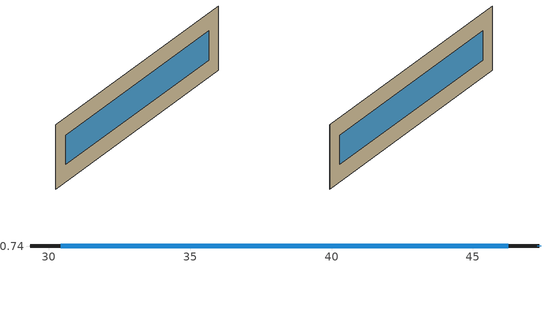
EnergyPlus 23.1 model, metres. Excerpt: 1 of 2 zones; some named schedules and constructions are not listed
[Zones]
Zone_1
 floor outside (90.1-2019 Nonresidential CZ 0 Exterior Floor (Mass)): 47.34,-60.75 29.34,-60.75 29.34,-60.72 47.34,-60.72 z13.4
 wall outside (90.1-2019 Nonresidential CZ 0 Exterior Wall (Mass)): 29.34,-60.75 47.34,-60.75 47.34,-60.72 29.34,-60.72 z13.4:17.4
 wall to Zone_0 (Interior Partition (Mass)_FLIPPED): 29.34,-60.72 29.34,-60.75 z13.4:17.4
 window (DoublePaneLoEe2): 47.34,-60.74 47.34,-60.73 z13.41:17.39; 30.43,-60.75 46.25,-60.75 / 46.25,-60.72 30.43,-60.72 z14.49:16.31
 roof outside (Interior Slab (Mass)): 29.34,-60.75 47.34,-60.75 47.34,-60.72 29.34,-60.72 z17.4
[Schedule:Day:Hourly]
fccea0fb-0cdf-4d19-8bc5-56d01fc2e149: Fraction, 1, 1, 1, 1, 1, 1, 1, 1, 0, 0, 0, 1, 1, 1, 1, 1, 1, 1, 0, 0, 0, 0, 0, 0
f54d58ab-4e30-4ac7-8182-78fa50c6e06c: Fraction, 0, 0, 0, 0, 0, 0, 0, 0, 1, 1, 1, 1, 1, 1, 1, 1, 1, 1, 1, 1, 1, 0, 0, 0
4115d5af-811b-490e-ab11-a642b367de22: Fraction, 0, 0, 0, 0, 0, 1, 1, 1, 0, 0, 0, 1, 1, 1, 1, 1, 0, 0, 0, 0, 0, 0, 0, 0
aac1a514-3891-4040-9776-4605f6334db4: Fraction, 1, 1, 1, 1, 1, 1, 1, 1, 1, 0, 0, 0, 0, 0, 0, 0, 0, 0, 1, 1, 1, 1, 1, 1
6c4bf219-39cc-48ed-9d2c-77fdfee0c247: Fraction, 1, 1, 1, 1, 1, 1, 1, 1, 0, 0, 0, 1, 1, 1, 1, 0, 0, 0, 1, 1, 1, 1, 1, 1
d4ac464f-8bd5-48cf-92ce-25951b4eb6a9: Fraction, 1, 1, 1, 1, 1, 1, 1, 1, 0, 0, 1, 1, 1, 1, 1, 1, 1, 0, 0, 0, 0, 0, 0, 1
a1d049cc-a375-4e2a-b4ab-c82f41891e40: Fraction, 1, 1, 1, 1, 1, 1, 1, 1, 1, 0, 0, 0, 0, 0, 0, 0, 0, 0, 0, 1, 1, 1, 1, 1
1e43f0d1-3f40-4a16-be2c-7e56ca2809f5: Fraction, 1, 1, 1, 1, 1, 1, 1, 0, 0, 0, 1, 1, 1, 1, 1, 1, 1, 0, 0, 0, 0, 0, 0, 0
6e8de97a-c706-45c4-a93b-d9b40678169a: Fraction, 0, 1, 1, 1, 1, 1, 1, 1, 0, 0, 1, 0, 1, 1, 1, 0, 0, 0, 0, 0, 0, 0, 0, 1
1f8f4faa-8c8f-4995-b7ad-8e2305d4fda6: Fraction, 1, 1, 1, 1, 1, 1, 1, 1, 0, 0, 0, 1, 1, 1, 0, 0, 0, 1, 1, 1, 1, 1, 1, 1
f12ad151-8f29-4e03-b288-98ca1ba32e5f: Fraction, 1, 1, 1, 1, 1, 1, 1, 1, 1, 0, 0, 0, 0, 0, 0, 0, 0, 0, 0, 0, 0, 1, 1, 1
e62ec4af-6da1-4f1c-88c5-c756283f1ede: Fraction, 1, 1, 1, 1, 1, 1, 1, 1, 0, 0, 1, 1, 1, 1, 1, 1, 1, 1, 0, 0, 0, 0, 1, 1
47f2542b-18a4-43c0-beca-d882dde539d3: Fraction, 1, 1, 1, 1, 1, 1, 1, 1, 0, 0, 1, 0, 0, 0, 1, 1, 1, 1, 1, 1, 1, 1, 1, 1
068030b4-19a7-46bf-9d04-9e39950b3d7c: Fraction, 1, 1, 1, 1, 1, 1, 1, 1, 0, 0, 0, 0, 0, 0, 0, 0, 0, 1, 1, 1, 1, 1, 1, 1
956826d4-297f-4dac-a7d9-8f200c277c64: Fraction, 1, 1, 1, 1, 1, 1, 1, 1, 0, 0, 0, 1, 1, 0, 0, 0, 0, 0, 0, 0, 1, 1, 1, 1
3cd0bd42-a84c-4b51-8e31-f8f1c27cb56d: Fraction, 1, 1, 1, 1, 1, 1, 1, 1, 0, 0, 1, 1, 1, 1, 0, 0, 1, 0, 0, 0, 0, 1, 1, 1
1a4a3fcb-93ba-4c88-b0ae-03b1e4d2d419: Fraction, 1, 1, 1, 1, 1, 1, 1, 1, 1, 0, 1, 1, 1, 1, 1, 1, 1, 0, 0, 0, 0, 0, 1, 1
fa33fc15-bc03-464d-a496-39d4084a01be: Fraction, 1, 1, 1, 1, 1, 1, 1, 1, 0, 0, 1, 1, 1, 0, 1, 1, 0, 0, 1, 1, 1, 1, 1, 1
fc691a4b-1f78-4c98-82cb-7b3c12038d8b: Fraction, 1, 1, 1, 1, 1, 1, 1, 1, 1, 0, 0, 0, 0, 1, 0, 0, 0, 0, 0, 0, 0, 1, 1, 1
2d10f443-2dca-4e37-92d7-dde9b450d3cf: Fraction, 1, 1, 1, 1, 1, 1, 1, 1, 0, 0, 0, 1, 1, 1, 1, 0, 0, 0, 0, 0, 0, 0, 0, 0
1f49bda1-1d57-474d-8095-c2dbda604d69: Fraction, 0, 1, 1, 1, 1, 1, 1, 0, 0, 0, 1, 1, 1, 1, 0, 0, 0, 0, 0, 0, 1, 1, 1, 0
ee9f8555-07b4-4027-b3df-579fd0f5d5a9: Fraction, 0, 0, 0, 0, 0, 0, 0, 0, 0, 0, 0, 1, 1, 0, 0, 1, 0, 0, 0, 0, 0, 0, 0, 0
221c319e-c28f-4234-9d20-eeb6a7924d35: Fraction, 0, 0, 0, 0, 0, 0, 0, 0, 0, 0, 0, 1, 1, 1, 1, 0, 0, 0, 0, 0, 0, 0, 0, 0
b7ba68a4-3828-4189-9d8e-18e0ff296256: Fraction, 0, 0, 0, 0, 0, 0, 0, 0, 0, 0, 0, 1, 0, 0, 0, 0, 0, 0, 0, 0, 0, 0, 0, 0
19da157c-dcfe-4d8a-9bbf-4d7e4e4482e6: Fraction, 0, 0, 0, 0, 1, 0, 0, 0, 0, 0, 0, 1, 1, 1, 0, 0, 0, 0, 0, 0, 0, 0, 0, 0
9b8b63af-a78c-4cd5-a887-f3802ab23194: Fraction, 0, 0, 0, 0, 1, 0, 0, 0, 0, 0, 0, 1, 1, 1, 0, 1, 1, 1, 0, 0, 1, 1, 1, 1
751ffb5f-1ddd-40d5-a1ee-cfc957143f5b: Fraction, 1, 1, 1, 1, 1, 1, 1, 1, 1, 1, 1, 1, 1, 1, 1, 1, 1, 1, 1, 1, 1, 1, 1, 1
458779e3-45cd-42c8-9738-151bccc2780e: Fraction, 1, 1, 1, 0, 1, 1, 1, 1, 0, 1, 1, 1, 1, 1, 1, 1, 1, 1, 1, 1, 1, 1, 1, 1
4bf33809-4124-439f-8f3b-6d9728fbae8c: Fraction, 1, 1, 1, 1, 1, 1, 1, 1, 1, 0, 0, 0, 1, 1, 0, 0, 1, 1, 1, 1, 1, 1, 1, 1
335da9a0-f4b6-493e-b2ca-6dbd255495b5: Fraction, 1, 1, 1, 1, 1, 1, 1, 1, 1, 0, 0, 1, 1, 0, 1, 0, 1, 1, 0, 1, 0, 0, 1, 0
b9cbe61b-bdd2-4665-846f-df7fb1ac31b3: Fraction, 0, 1, 1, 1, 1, 1, 1, 1, 1, 1, 1, 1, 1, 0, 0, 0, 0, 0, 0, 0, 1, 1, 1, 1
849af4c5-704b-4e48-8f54-aaec78652d0b: Fraction, 1, 1, 1, 1, 1, 1, 1, 1, 1, 1, 1, 1, 0, 0, 0, 0, 0, 0, 0, 1, 1, 1, 1, 1
63d03254-ef3d-4ca0-a706-e54a9b2833c7: Fraction, 1, 1, 1, 1, 1, 1, 1, 1, 1, 1, 1, 1, 1, 1, 0, 1, 1, 1, 0, 1, 1, 1, 1, 1
b4a4ef6c-87a2-40b1-a83e-2e28c26d557f: Fraction, 1, 1, 1, 1, 1, 1, 1, 1, 1, 0, 0, 0, 0, 0, 0, 0, 0, 0, 0, 0, 1, 1, 1, 1
dd0fd766-98cc-43c0-8470-9a02fca2dc68: Fraction, 1, 1, 1, 1, 1, 1, 1, 1, 0, 0, 0, 0, 1, 1, 1, 1, 0, 0, 0, 0, 0, 0, 1, 0
6b7d90b3-c5aa-4529-9ff6-d056d9ecd0c5: Fraction, 1, 1, 1, 1, 1, 1, 1, 1, 1, 1, 0, 1, 1, 1, 1, 0, 0, 0, 0, 0, 1, 1, 1, 0
9ceea091-2dd8-44b6-bb1c-ce48cc0faf2c: Fraction, 1, 1, 1, 1, 1, 1, 1, 1, 1, 0, 0, 0, 0, 1, 1, 1, 1, 1, 1, 1, 1, 1, 1, 1
13bf11c7-9b33-4d53-94d6-672c4f1bfad7: Fraction, 1, 1, 1, 1, 1, 1, 1, 1, 1, 1, 0, 0, 0, 0, 0, 0, 0, 1, 0, 1, 1, 1, 1, 1
b899fb9e-5081-44b6-bcc6-f15ebfda9332: Fraction, 1, 1, 1, 1, 1, 1, 1, 1, 0, 0, 0, 0, 0, 0, 0, 0, 0, 0, 0, 1, 1, 1, 1, 1
61131594-71f9-4f15-bd9c-75dcab6bcd8d: Fraction, 1, 1, 1, 1, 1, 1, 1, 1, 0, 0, 0, 0, 1, 0, 1, 0, 1, 1, 1, 1, 0, 1, 1, 1
46190423-9dd7-4f79-b809-01486a4b5936: Fraction, 1, 1, 1, 1, 1, 1, 1, 1, 0, 0, 0, 0, 1, 0, 0, 0, 0, 0, 0, 0, 0, 1, 1, 1
90824643-0930-4c8f-940b-386894a353e6: Fraction, 1, 1, 1, 1, 1, 1, 1, 1, 0, 0, 0, 1, 0, 1, 1, 0, 0, 0, 0, 0, 0, 0, 0, 1
2e6cd306-1db2-42cb-a49b-b16c6fb602fd: Fraction, 1, 1, 0, 0, 1, 1, 0, 1, 0, 0, 0, 0, 1, 0, 0, 0, 0, 0, 0, 0, 0, 0, 0, 0
1812a95e-8918-41d4-99c4-535089a82970: Fraction, 0, 0, 1, 0, 0, 0, 1, 0, 0, 0, 0, 0, 0, 1, 1, 0, 0, 0, 0, 0, 0, 0, 0, 0
e5763e9c-8b65-45f9-9867-66921dce783e: Fraction, 0, 0, 0, 0, 0, 0, 0, 0, 0, 0, 0, 1, 1, 1, 1, 1, 0, 0, 0, 0, 0, 0, 1, 0
7708a22e-cdf4-40a2-a6e1-885530785f8c: Fraction, 1, 1, 0, 0, 1, 0, 0, 1, 0, 0, 0, 1, 1, 1, 1, 0, 0, 0, 0, 0, 0, 0, 0, 0
853c2ca0-88af-43ca-8192-c9b927f8ae3d: Fraction, 0, 1, 0, 1, 1, 1, 1, 1, 0, 0, 0, 1, 1, 1, 1, 1, 0, 0, 0, 0, 0, 0, 0, 0
1a820396-77e8-4f03-88c5-cc0db902baee: Fraction, 0, 1, 1, 1, 1, 1, 1, 1, 0, 0, 0, 0, 1, 1, 1, 1, 0, 0, 0, 0, 0, 0, 0, 0
53a5c5e4-0f76-490f-9c69-45b3d4e3c861: Fraction, 0, 0, 0, 1, 1, 0, 0, 1, 0, 0, 0, 1, 1, 1, 1, 1, 0, 0, 0, 0, 0, 0, 0, 0
381eea8a-2202-4d75-be7e-9e566d760904: Fraction, 0, 1, 1, 1, 1, 0, 0, 1, 0, 0, 0, 0, 0, 0, 0, 0, 0, 0, 0, 0, 0, 0, 1, 1
294d90d0-c823-4e4e-a10a-a5ae4bb46b02: Fraction, 0, 0, 0, 0, 0, 0, 0, 0, 1, 1, 1, 1, 1, 1, 1, 1, 1, 1, 1, 1, 1, 1, 1, 1
bb0d4a52-a758-4c57-9290-7be34e72e6b4: Fraction, 0, 0, 0, 0, 0, 0, 0, 0, 1, 1, 1, 1, 0, 0, 0, 0, 0, 1, 1, 1, 1, 1, 1, 1
677e0321-6cdc-4971-9265-8b48ea7fc41f: Fraction, 0, 0, 0, 0, 0, 0, 0, 0, 1, 1, 1, 1, 0, 0, 0, 0, 0, 1, 1, 1, 1, 1, 1, 0
685ff7ee-14a9-45d8-b1a6-5d9a42dafdc6: Fraction, 0, 0, 0, 0, 0, 1, 1, 1, 1, 1, 0, 0, 0, 0, 1, 1, 1, 1, 1, 1, 1, 1, 0, 0
7769b3ff-ac9b-4ded-820f-ef6dd7edd509: Fraction, 0, 0, 0, 0, 0, 1, 1, 1, 1, 1, 1, 1, 1, 1, 1, 0, 0, 0, 0, 0, 0, 0, 0, 0
25e7f2b2-783b-451d-a4dd-7d7a73b6b0db: Fraction, 0, 0, 0, 0, 0, 0, 0, 1, 1, 1, 1, 1, 1, 1, 1, 1, 1, 1, 1, 1, 1, 1, 0, 0
f1313dc3-91a7-4357-931e-c39bc9c12114: Fraction, 0, 0, 0, 0, 0, 0, 0, 1, 1, 1, 1, 1, 1, 1, 1, 1, 1, 1, 1, 1, 1, 1, 1, 0
fee606b5-2494-46d8-849e-d4542f7963f5: Fraction, 0, 0, 0, 0, 0, 0, 0, 0, 0, 0, 0, 1, 1, 1, 1, 1, 1, 1, 1, 1, 0, 0, 0, 0
928fb122-17fa-4128-842c-5369962cc1a4: Fraction, 0, 0, 0, 0, 0, 0, 1, 1, 1, 1, 1, 1, 1, 1, 1, 1, 1, 1, 1, 1, 1, 0, 0, 0
53a0f701-45bc-49ab-9c4c-7f178321eff1: Fraction, 0, 0, 0, 0, 1, 1, 1, 1, 1, 1, 1, 1, 1, 1, 1, 1, 1, 1, 1, 1, 1, 0, 0, 0
fb2a95ab-12c9-4852-b719-c3d49895c2da: Fraction, 0, 0, 0, 0, 0, 0, 0, 0, 0, 0, 0, 0, 0, 0, 1, 1, 1, 1, 1, 1, 0, 0, 0, 0
68ec2bc0-0ec6-4c90-8ddb-a5f0f61b4e9b: Fraction, 0, 0, 0, 0, 0, 0, 1, 1, 1, 1, 1, 1, 1, 1, 1, 1, 1, 1, 1, 1, 1, 1, 0, 0
4f539fb1-266e-4c77-8c2e-616cfbfbee3f: Fraction, 1, 0, 0, 0, 0, 0, 0, 0, 1, 1, 1, 1, 1, 0, 1, 1, 1, 1, 0, 0, 0, 0, 0, 0
34ad795b-3e89-46b8-977f-c89ba34132f6: Fraction, 0, 0, 0, 0, 0, 0, 1, 1, 1, 1, 1, 1, 0, 0, 1, 1, 0, 0, 0, 0, 0, 0, 0, 0
f042845d-7f24-48f6-a05a-47ad91c6284d: Fraction, 0, 0, 0, 1, 1, 1, 1, 1, 1, 1, 1, 1, 1, 1, 1, 1, 1, 1, 1, 1, 1, 1, 1, 1
d40eb477-011d-4ed7-9ab2-78121c507ea2: Fraction, 0, 0, 0, 0, 0, 0, 0, 0, 1, 1, 1, 1, 0, 0, 0, 0, 1, 1, 1, 1, 1, 1, 1, 1
[Schedule:Week:Daily]
CoolAvail_Zone_0_45: a1d049cc-a375-4e2a-b4ab-c82f41891e40, fccea0fb-0cdf-4d19-8bc5-56d01fc2e149, 1e43f0d1-3f40-4a16-be2c-7e56ca2809f5, 6e8de97a-c706-45c4-a93b-d9b40678169a, aac1a514-3891-4040-9776-4605f6334db4, 1f8f4faa-8c8f-4995-b7ad-8e2305d4fda6, a1d049cc-a375-4e2a-b4ab-c82f41891e40, a1d049cc-a375-4e2a-b4ab-c82f41891e40, a1d049cc-a375-4e2a-b4ab-c82f41891e40, a1d049cc-a375-4e2a-b4ab-c82f41891e40, a1d049cc-a375-4e2a-b4ab-c82f41891e40, a1d049cc-a375-4e2a-b4ab-c82f41891e40
CoolAvail_Zone_0_46: f12ad151-8f29-4e03-b288-98ca1ba32e5f, d4ac464f-8bd5-48cf-92ce-25951b4eb6a9, e62ec4af-6da1-4f1c-88c5-c756283f1ede, 47f2542b-18a4-43c0-beca-d882dde539d3, 068030b4-19a7-46bf-9d04-9e39950b3d7c, 956826d4-297f-4dac-a7d9-8f200c277c64, 3cd0bd42-a84c-4b51-8e31-f8f1c27cb56d, f12ad151-8f29-4e03-b288-98ca1ba32e5f, f12ad151-8f29-4e03-b288-98ca1ba32e5f, f12ad151-8f29-4e03-b288-98ca1ba32e5f, f12ad151-8f29-4e03-b288-98ca1ba32e5f, f12ad151-8f29-4e03-b288-98ca1ba32e5f
CoolAvail_Zone_0_47: 1a4a3fcb-93ba-4c88-b0ae-03b1e4d2d419, fa33fc15-bc03-464d-a496-39d4084a01be, fc691a4b-1f78-4c98-82cb-7b3c12038d8b, 2d10f443-2dca-4e37-92d7-dde9b450d3cf, 1f49bda1-1d57-474d-8095-c2dbda604d69, ee9f8555-07b4-4027-b3df-579fd0f5d5a9, 221c319e-c28f-4234-9d20-eeb6a7924d35, 1a4a3fcb-93ba-4c88-b0ae-03b1e4d2d419, 1a4a3fcb-93ba-4c88-b0ae-03b1e4d2d419, 1a4a3fcb-93ba-4c88-b0ae-03b1e4d2d419, 1a4a3fcb-93ba-4c88-b0ae-03b1e4d2d419, 1a4a3fcb-93ba-4c88-b0ae-03b1e4d2d419
CoolAvail_Zone_0_48: b7ba68a4-3828-4189-9d8e-18e0ff296256, 19da157c-dcfe-4d8a-9bbf-4d7e4e4482e6, 9b8b63af-a78c-4cd5-a887-f3802ab23194, 751ffb5f-1ddd-40d5-a1ee-cfc957143f5b, 458779e3-45cd-42c8-9738-151bccc2780e, 4bf33809-4124-439f-8f3b-6d9728fbae8c, 335da9a0-f4b6-493e-b2ca-6dbd255495b5, b7ba68a4-3828-4189-9d8e-18e0ff296256, b7ba68a4-3828-4189-9d8e-18e0ff296256, b7ba68a4-3828-4189-9d8e-18e0ff296256, b7ba68a4-3828-4189-9d8e-18e0ff296256, b7ba68a4-3828-4189-9d8e-18e0ff296256
CoolAvail_Zone_0_49: b9cbe61b-bdd2-4665-846f-df7fb1ac31b3, 849af4c5-704b-4e48-8f54-aaec78652d0b, 63d03254-ef3d-4ca0-a706-e54a9b2833c7, b4a4ef6c-87a2-40b1-a83e-2e28c26d557f, dd0fd766-98cc-43c0-8470-9a02fca2dc68, 6b7d90b3-c5aa-4529-9ff6-d056d9ecd0c5, 9ceea091-2dd8-44b6-bb1c-ce48cc0faf2c, b9cbe61b-bdd2-4665-846f-df7fb1ac31b3, b9cbe61b-bdd2-4665-846f-df7fb1ac31b3, b9cbe61b-bdd2-4665-846f-df7fb1ac31b3, b9cbe61b-bdd2-4665-846f-df7fb1ac31b3, b9cbe61b-bdd2-4665-846f-df7fb1ac31b3
CoolAvail_Zone_0_50: 13bf11c7-9b33-4d53-94d6-672c4f1bfad7, 6c4bf219-39cc-48ed-9d2c-77fdfee0c247, b899fb9e-5081-44b6-bcc6-f15ebfda9332, 61131594-71f9-4f15-bd9c-75dcab6bcd8d, 46190423-9dd7-4f79-b809-01486a4b5936, 90824643-0930-4c8f-940b-386894a353e6, 2e6cd306-1db2-42cb-a49b-b16c6fb602fd, 13bf11c7-9b33-4d53-94d6-672c4f1bfad7, 13bf11c7-9b33-4d53-94d6-672c4f1bfad7, 13bf11c7-9b33-4d53-94d6-672c4f1bfad7, 13bf11c7-9b33-4d53-94d6-672c4f1bfad7, 13bf11c7-9b33-4d53-94d6-672c4f1bfad7
CoolAvail_Zone_0_51: 1812a95e-8918-41d4-99c4-535089a82970, e5763e9c-8b65-45f9-9867-66921dce783e, 7708a22e-cdf4-40a2-a6e1-885530785f8c, 853c2ca0-88af-43ca-8192-c9b927f8ae3d, 1a820396-77e8-4f03-88c5-cc0db902baee, 53a5c5e4-0f76-490f-9c69-45b3d4e3c861, 4115d5af-811b-490e-ab11-a642b367de22, 1812a95e-8918-41d4-99c4-535089a82970, 1812a95e-8918-41d4-99c4-535089a82970, 1812a95e-8918-41d4-99c4-535089a82970, 1812a95e-8918-41d4-99c4-535089a82970, 1812a95e-8918-41d4-99c4-535089a82970
CoolAvail_Zone_0_52: 381eea8a-2202-4d75-be7e-9e566d760904, 381eea8a-2202-4d75-be7e-9e566d760904, 381eea8a-2202-4d75-be7e-9e566d760904, 381eea8a-2202-4d75-be7e-9e566d760904, 381eea8a-2202-4d75-be7e-9e566d760904, 381eea8a-2202-4d75-be7e-9e566d760904, 381eea8a-2202-4d75-be7e-9e566d760904, 381eea8a-2202-4d75-be7e-9e566d760904, 381eea8a-2202-4d75-be7e-9e566d760904, 381eea8a-2202-4d75-be7e-9e566d760904, 381eea8a-2202-4d75-be7e-9e566d760904, 381eea8a-2202-4d75-be7e-9e566d760904
NatVentAvail_Zone_0_1: bb0d4a52-a758-4c57-9290-7be34e72e6b4, 677e0321-6cdc-4971-9265-8b48ea7fc41f, 685ff7ee-14a9-45d8-b1a6-5d9a42dafdc6, 7769b3ff-ac9b-4ded-820f-ef6dd7edd509, 25e7f2b2-783b-451d-a4dd-7d7a73b6b0db, f1313dc3-91a7-4357-931e-c39bc9c12114, fee606b5-2494-46d8-849e-d4542f7963f5, bb0d4a52-a758-4c57-9290-7be34e72e6b4, bb0d4a52-a758-4c57-9290-7be34e72e6b4, bb0d4a52-a758-4c57-9290-7be34e72e6b4, bb0d4a52-a758-4c57-9290-7be34e72e6b4, bb0d4a52-a758-4c57-9290-7be34e72e6b4
NatVentAvail_Zone_0_2: 928fb122-17fa-4128-842c-5369962cc1a4, 53a0f701-45bc-49ab-9c4c-7f178321eff1, 25e7f2b2-783b-451d-a4dd-7d7a73b6b0db, fb2a95ab-12c9-4852-b719-c3d49895c2da, 294d90d0-c823-4e4e-a10a-a5ae4bb46b02, 68ec2bc0-0ec6-4c90-8ddb-a5f0f61b4e9b, 4f539fb1-266e-4c77-8c2e-616cfbfbee3f, 928fb122-17fa-4128-842c-5369962cc1a4, 928fb122-17fa-4128-842c-5369962cc1a4, 928fb122-17fa-4128-842c-5369962cc1a4, 928fb122-17fa-4128-842c-5369962cc1a4, 928fb122-17fa-4128-842c-5369962cc1a4
NatVentAvail_Zone_0_3: 34ad795b-3e89-46b8-977f-c89ba34132f6, f54d58ab-4e30-4ac7-8182-78fa50c6e06c, f042845d-7f24-48f6-a05a-47ad91c6284d, d40eb477-011d-4ed7-9ab2-78121c507ea2, 4e341fc7-52d4-4e3a-9c7a-b71470a4baae, 1aca9bff-ab99-4137-9543-c290505c3bd3, d304cbcc-9c79-4cd9-93b3-1252d6ae12ec, 34ad795b-3e89-46b8-977f-c89ba34132f6, 34ad795b-3e89-46b8-977f-c89ba34132f6, 34ad795b-3e89-46b8-977f-c89ba34132f6, 34ad795b-3e89-46b8-977f-c89ba34132f6, 34ad795b-3e89-46b8-977f-c89ba34132f6
NatVentAvail_Zone_0_4: 85ebdda5-ba83-4d18-9641-f0f9249c5ab2, 5d311bb5-bdee-4a08-b4c8-b87877328f65, b39fed5b-4963-44ae-8d56-1f84b0b233bd, 328ae23e-5cd8-4ad6-9381-83d7a6157ab2, 3759c4cc-b943-4086-b3a4-7047046d8c68, 6d01078f-c5d0-46be-b874-735933ee7a20, 5d311bb5-bdee-4a08-b4c8-b87877328f65, 85ebdda5-ba83-4d18-9641-f0f9249c5ab2, 85ebdda5-ba83-4d18-9641-f0f9249c5ab2, 85ebdda5-ba83-4d18-9641-f0f9249c5ab2, 85ebdda5-ba83-4d18-9641-f0f9249c5ab2, 85ebdda5-ba83-4d18-9641-f0f9249c5ab2
NatVentAvail_Zone_0_5: 0e81977f-4815-4fb5-9cfe-cd9ba8ffeddc, 985ac773-2817-4ad4-8bd4-6ef09c72cd27, 11879634-dba6-4a9c-b88e-d2255f3a027f, 5ce3cef7-6947-47d4-96fa-b28bc025058d, f8c50e8f-eef8-47a6-8100-f6e3aaaf45e9, 4081de06-3052-415c-9a22-f9b18afee38b, 5732aabe-2bfd-4634-bd83-6069ce43ef24, 0e81977f-4815-4fb5-9cfe-cd9ba8ffeddc, 0e81977f-4815-4fb5-9cfe-cd9ba8ffeddc, 0e81977f-4815-4fb5-9cfe-cd9ba8ffeddc, 0e81977f-4815-4fb5-9cfe-cd9ba8ffeddc, 0e81977f-4815-4fb5-9cfe-cd9ba8ffeddc
NatVentAvail_Zone_0_6: b3666538-cd19-4fc0-87f8-e9c7c2853ccb, 68c929d9-517f-4841-a812-2cea84338011, cf91804e-5917-47ba-b3de-8862eb8bc1f9, 5f9cc51b-9b16-4ac8-bd53-c4a208cdad3a, ed0d81a1-784d-4cf4-885a-828c274c757c, a51ebbcd-b1c3-4b4b-95d2-fbdfbeb8dd83, 95d259ea-bf2e-40b0-98e1-99d430754ed0, b3666538-cd19-4fc0-87f8-e9c7c2853ccb, b3666538-cd19-4fc0-87f8-e9c7c2853ccb, b3666538-cd19-4fc0-87f8-e9c7c2853ccb, b3666538-cd19-4fc0-87f8-e9c7c2853ccb, b3666538-cd19-4fc0-87f8-e9c7c2853ccb
NatVentAvail_Zone_0_7: 20ce4ee2-06c7-49f2-9ee6-f8e57cc4b99b, afd62ba4-7652-4e9c-bb46-63b4c37ac15b, 54e69d05-7811-41ef-bb68-011ef05efe9e, 2447f08e-1e66-467b-93d0-7233c1276f77, f67acc30-1b49-46ad-9332-9d83422f11d3, e1ed8fef-5d96-4f6d-9a62-2006a66b2607, a2af6fd0-6c68-4a38-8032-e2de7cb53789, 20ce4ee2-06c7-49f2-9ee6-f8e57cc4b99b, 20ce4ee2-06c7-49f2-9ee6-f8e57cc4b99b, 20ce4ee2-06c7-49f2-9ee6-f8e57cc4b99b, 20ce4ee2-06c7-49f2-9ee6-f8e57cc4b99b, 20ce4ee2-06c7-49f2-9ee6-f8e57cc4b99b
NatVentAvail_Zone_0_8: cae4ea8f-0c5c-454f-b39e-f82075482799, 92b6e114-4bc1-48a7-a007-416c7b32fc07, b9c15cce-4fea-4583-b5c7-081e33cdc2f3, 4ed25dba-eac2-48e2-8254-94ea935ed95e, b7c3b1d5-d6aa-4be1-8a87-a504d69b2c2e, 00347247-ed78-4b34-b90a-64e6bbf42e2b, f2dd27c9-43f0-4ed0-858d-c765acd81026, cae4ea8f-0c5c-454f-b39e-f82075482799, cae4ea8f-0c5c-454f-b39e-f82075482799, cae4ea8f-0c5c-454f-b39e-f82075482799, cae4ea8f-0c5c-454f-b39e-f82075482799, cae4ea8f-0c5c-454f-b39e-f82075482799
NatVentAvail_Zone_0_9: 4346d2b6-7b57-423f-b091-232688e2add9, 97c581b8-29bc-47d6-b051-ae6314c30bc0, f2dd27c9-43f0-4ed0-858d-c765acd81026, 1a73be0e-800e-441d-b7f8-6bede1196c09, 26123af0-19c7-4ba9-aef5-b44d713ae59b, 376e88e6-263e-45be-bc29-64764656d32f, cd8f63f9-81b4-4785-913b-d893546b2fe5, 4346d2b6-7b57-423f-b091-232688e2add9, 4346d2b6-7b57-423f-b091-232688e2add9, 4346d2b6-7b57-423f-b091-232688e2add9, 4346d2b6-7b57-423f-b091-232688e2add9, 4346d2b6-7b57-423f-b091-232688e2add9
NatVentAvail_Zone_0_10: c4a1904b-0f3f-4a00-bc50-eae1f720b233, f2dd27c9-43f0-4ed0-858d-c765acd81026, 3692a802-ec99-4f0f-a5a4-e8e9efb348c1, d142805e-1c2d-4524-a931-c8d08ca7f3f6, 4a4ba348-7d77-40cd-b1b7-4f31cca4bcbf, 29956099-0c09-4d2d-a8eb-3a4dd3cb33ef, 4af678e8-3821-48b6-8e6a-21e2eba741ca, c4a1904b-0f3f-4a00-bc50-eae1f720b233, c4a1904b-0f3f-4a00-bc50-eae1f720b233, c4a1904b-0f3f-4a00-bc50-eae1f720b233, c4a1904b-0f3f-4a00-bc50-eae1f720b233, c4a1904b-0f3f-4a00-bc50-eae1f720b233
NatVentAvail_Zone_0_11: f2dd27c9-43f0-4ed0-858d-c765acd81026, 10dc1dcf-bc72-4a1c-b3e2-703b40d30a14, 2107af9c-1589-435e-b45a-ce34655fc2fc, b978181e-b757-495a-9bc8-0ca12508d9f3, 592838cf-7651-4843-af40-b972986cc62b, 987ec861-0715-49b7-b2ab-b8a82763d7c5, 533c2386-5c24-4da5-ac7f-e894efc88c76, f2dd27c9-43f0-4ed0-858d-c765acd81026, f2dd27c9-43f0-4ed0-858d-c765acd81026, f2dd27c9-43f0-4ed0-858d-c765acd81026, f2dd27c9-43f0-4ed0-858d-c765acd81026, f2dd27c9-43f0-4ed0-858d-c765acd81026
NatVentAvail_Zone_0_12: f54be602-7ddb-44e9-934a-6adc538f94b5, b773db66-94cf-4c63-a82a-e16e2f20c07c, e1910cc4-7222-4e0c-8ad5-b5969dc45ee1, f067ac35-7185-4b64-b1cd-d0c3de5b5707, d4144961-b45b-4c0e-b61e-38cefa68b32b, 20519f2b-d1de-49fc-8c32-4ef12c730960, bc21e6ac-3082-4829-8d94-176bcd21e4f8, f54be602-7ddb-44e9-934a-6adc538f94b5, f54be602-7ddb-44e9-934a-6adc538f94b5, f54be602-7ddb-44e9-934a-6adc538f94b5, f54be602-7ddb-44e9-934a-6adc538f94b5, f54be602-7ddb-44e9-934a-6adc538f94b5
NatVentAvail_Zone_0_13: 4e73dcaa-59c6-46fa-baf1-820d2b66c97b, f77d0775-7dd9-43b5-89df-2825ca2ab4e2, 2069dea1-1cb6-4efa-b150-bd60a3964d9a, b3c45bcc-54da-4f75-a6cd-39a73c7b7ea6, ef4c818e-1283-4e6f-8a4f-5d3c084e1841, 5f60996b-0c09-4cda-918e-03bb1705717b, 2d12e280-8d39-450a-934c-28052028b5f5, 4e73dcaa-59c6-46fa-baf1-820d2b66c97b, 4e73dcaa-59c6-46fa-baf1-820d2b66c97b, 4e73dcaa-59c6-46fa-baf1-820d2b66c97b, 4e73dcaa-59c6-46fa-baf1-820d2b66c97b, 4e73dcaa-59c6-46fa-baf1-820d2b66c97b
NatVentAvail_Zone_0_14: 8edfc557-cc5a-4479-be68-cde36a2f3fa9, 18a46d76-eec9-4687-a0b5-b4c6422e3ef4, 8eeef6d5-0e9a-4f3d-994c-dc9aeb43bca7, af2a5694-ee55-493a-9245-9771da069f55, 539c0a69-7e3f-4298-ae17-eac6525c9265, 61cd69bb-6065-48f6-ab87-a9e493220961, b8a9bac9-2ae5-4355-bb38-8b2fe2fdfb3f, 8edfc557-cc5a-4479-be68-cde36a2f3fa9, 8edfc557-cc5a-4479-be68-cde36a2f3fa9, 8edfc557-cc5a-4479-be68-cde36a2f3fa9, 8edfc557-cc5a-4479-be68-cde36a2f3fa9, 8edfc557-cc5a-4479-be68-cde36a2f3fa9
NatVentAvail_Zone_0_15: 1f049b30-14e7-4a73-86fc-a07d391a119a, 20adf420-a13f-4ad5-9b86-148352448bb7, 148aa9fa-0909-4c88-b0b2-70edfedbe071, b899fb9e-5081-44b6-bcc6-f15ebfda9332, dedb8c97-a3d0-4f62-9556-51adec3ca5fd, 3f23567e-22fb-4d5d-8a9e-d146514c4235, 3b13854d-abdc-40ab-a967-07d9be457238, 1f049b30-14e7-4a73-86fc-a07d391a119a, 1f049b30-14e7-4a73-86fc-a07d391a119a, 1f049b30-14e7-4a73-86fc-a07d391a119a, 1f049b30-14e7-4a73-86fc-a07d391a119a, 1f049b30-14e7-4a73-86fc-a07d391a119a
NatVentAvail_Zone_0_16: 517b2098-dcb7-4009-99d7-07d139a9bf57, 1eddf6fe-ccba-4679-a1cf-a64c76794ad7, 232f6735-4743-4bd4-89db-35ce6aaef0e6, b1e2af66-188f-4d67-a71f-2543088b8a92, 815797f5-cc40-4f4c-9dfc-f9d7c265da1d, f95475ab-b011-4cc9-8851-fc7dbc6feb04, 422cac0e-860d-4bc3-8882-7374afd34385, 517b2098-dcb7-4009-99d7-07d139a9bf57, 517b2098-dcb7-4009-99d7-07d139a9bf57, 517b2098-dcb7-4009-99d7-07d139a9bf57, 517b2098-dcb7-4009-99d7-07d139a9bf57, 517b2098-dcb7-4009-99d7-07d139a9bf57
NatVentAvail_Zone_0_17: 864dc52b-8743-441c-9593-3199bf10b697, 7ff044e1-4b4c-4a9e-8d04-b9bb7c2c9cd6, 947e6249-d2ba-4128-a0c1-49491ce093b8, bbee8191-e06f-4bbc-a283-429d6520b226, 12b8588c-60a1-436a-8409-21fa62e658b3, 20fcde68-9960-4381-9388-83b051d4f805, fce341d0-c2c8-41f8-9852-5926a5f5fa7b, 864dc52b-8743-441c-9593-3199bf10b697, 864dc52b-8743-441c-9593-3199bf10b697, 864dc52b-8743-441c-9593-3199bf10b697, 864dc52b-8743-441c-9593-3199bf10b697, 864dc52b-8743-441c-9593-3199bf10b697
NatVentAvail_Zone_0_18: 5fe31bae-3b9d-4c12-b91d-c56a59c60174, 925966e5-629c-49a2-8d17-17f01beeb7a8, fcda5039-945d-4dc9-82e4-e2dc460dbc7f, 5fe31bae-3b9d-4c12-b91d-c56a59c60174, 575f9a96-2202-4938-b5af-0729e4fedcde, bad49acc-3637-4674-bb27-9d21e47488e6, 6f9f95be-ae03-4a59-8c69-1154bce4536a, 5fe31bae-3b9d-4c12-b91d-c56a59c60174, 5fe31bae-3b9d-4c12-b91d-c56a59c60174, 5fe31bae-3b9d-4c12-b91d-c56a59c60174, 5fe31bae-3b9d-4c12-b91d-c56a59c60174, 5fe31bae-3b9d-4c12-b91d-c56a59c60174
NatVentAvail_Zone_0_19: fa15ee35-d0f0-47ab-bd38-3b801d085d86, c132cfe3-1c0c-4812-9007-38b3a4c0944e, 0cb98759-878b-4340-bd1b-32dc5cd9dc20, 67738e16-b3e4-4804-964d-561211cde4fe, 83f33c23-0dc0-4bab-b2be-ad2778a29d42, dca95450-dad5-48e0-b591-341e9191cf8d, d8d0196c-a904-48a5-8db2-812098788487, fa15ee35-d0f0-47ab-bd38-3b801d085d86, fa15ee35-d0f0-47ab-bd38-3b801d085d86, fa15ee35-d0f0-47ab-bd38-3b801d085d86, fa15ee35-d0f0-47ab-bd38-3b801d085d86, fa15ee35-d0f0-47ab-bd38-3b801d085d86
NatVentAvail_Zone_0_20: d18c56a9-8a93-4f43-aa2b-2a327458913e, e0abe376-4bb9-475c-b576-b7e50658a6b1, fa15ee35-d0f0-47ab-bd38-3b801d085d86, 1e838a76-033f-45a3-84b5-3d6fc141ee0c, bad6686b-567c-4980-84fc-e7a4d8cf0005, 6f69f4df-bcd9-415c-af48-e2c5d3dc863d, cfc18ac5-7718-44ab-93eb-740bcd0b80ac, d18c56a9-8a93-4f43-aa2b-2a327458913e, d18c56a9-8a93-4f43-aa2b-2a327458913e, d18c56a9-8a93-4f43-aa2b-2a327458913e, d18c56a9-8a93-4f43-aa2b-2a327458913e, d18c56a9-8a93-4f43-aa2b-2a327458913e
NatVentAvail_Zone_0_21: 5ae2164b-e74e-4e98-9975-97ee9091d170, 985ac773-2817-4ad4-8bd4-6ef09c72cd27, 6f9b80df-cb8e-47c0-8b1f-604bec0f4f96, 32d43994-4c01-4df6-98a0-0a22cd7816a8, 18bf0336-584b-4c39-9883-f2d372d37fb8, b0a4c091-b43a-48a1-ac2b-b26352e57449, c078f0e7-1148-44cf-8caa-758e30c74657, 5ae2164b-e74e-4e98-9975-97ee9091d170, 5ae2164b-e74e-4e98-9975-97ee9091d170, 5ae2164b-e74e-4e98-9975-97ee9091d170, 5ae2164b-e74e-4e98-9975-97ee9091d170, 5ae2164b-e74e-4e98-9975-97ee9091d170
NatVentAvail_Zone_0_22: 068030b4-19a7-46bf-9d04-9e39950b3d7c, b9f566d0-bd2b-44a1-9654-64a10b32c441, 9b17982d-9ede-4df4-8526-90dcb750ad87, 86fd5f7d-8f36-4627-b55a-0e3bab0c991a, 7d07d0e9-91b3-4bef-8b05-6277f9ceb2c8, f12ad151-8f29-4e03-b288-98ca1ba32e5f, efd77838-4eec-4c5f-b8a6-eb490e463796, 068030b4-19a7-46bf-9d04-9e39950b3d7c, 068030b4-19a7-46bf-9d04-9e39950b3d7c, 068030b4-19a7-46bf-9d04-9e39950b3d7c, 068030b4-19a7-46bf-9d04-9e39950b3d7c, 068030b4-19a7-46bf-9d04-9e39950b3d7c
NatVentAvail_Zone_0_23: f9494032-fc02-4787-994e-30f23cf67529, 88794d4a-bccb-4693-8261-da04c1f3b1ac, 16116be0-4309-413a-ba7c-88b98e3088fb, 73eab8a7-ae22-431e-b121-02b2fa71cbab, 15705ac0-dbee-4c22-aa13-861cab5fd5d0, f3fb4472-3248-43ac-a85a-d0e2d2742687, e0ca29c7-e5f1-4e19-b060-1882874e10d1, f9494032-fc02-4787-994e-30f23cf67529, f9494032-fc02-4787-994e-30f23cf67529, f9494032-fc02-4787-994e-30f23cf67529, f9494032-fc02-4787-994e-30f23cf67529, f9494032-fc02-4787-994e-30f23cf67529
NatVentAvail_Zone_0_24: ba794124-d8f3-43da-8fc8-4129e98a0d21, ceeecbdd-bb1c-4435-839a-0a54c1e1df99, 2076a5be-2f73-401c-8847-f0c7cf434f4e, bce29e88-30a5-485d-866d-f4dbf1abdfcd, 069f249d-5f0c-4905-ad90-87736662d9a4, 2c1faca5-4e06-4f3f-94be-b345b56c7875, ad0a446e-5358-4900-b18d-e23b688fed47, ba794124-d8f3-43da-8fc8-4129e98a0d21, ba794124-d8f3-43da-8fc8-4129e98a0d21, ba794124-d8f3-43da-8fc8-4129e98a0d21, ba794124-d8f3-43da-8fc8-4129e98a0d21, ba794124-d8f3-43da-8fc8-4129e98a0d21
NatVentAvail_Zone_0_25: 1c8f8fa9-fd81-41d9-9db9-3c9d6793f941, 34a234fe-a6cf-4922-8729-149c79d52dd4, a1d049cc-a375-4e2a-b4ab-c82f41891e40, 5510c89c-8a5c-4df7-bd83-07014a342970, 97a5b088-02a5-4276-9088-bb0a895df7d0, 0f17c26c-0f4f-4ff1-9121-85d37a7da20d, 4e61bc86-d3f8-4aca-855d-2cef9df07cea, 1c8f8fa9-fd81-41d9-9db9-3c9d6793f941, 1c8f8fa9-fd81-41d9-9db9-3c9d6793f941, 1c8f8fa9-fd81-41d9-9db9-3c9d6793f941, 1c8f8fa9-fd81-41d9-9db9-3c9d6793f941, 1c8f8fa9-fd81-41d9-9db9-3c9d6793f941
NatVentAvail_Zone_0_26: fc312815-1617-4e65-8e43-c65dd7ffacec, 233e5613-848a-4e2c-a4cb-a226944a6bbe, 51b375ad-6d05-4d63-801f-536bd97abf89, f79b93b7-cce3-4a5f-897b-18539a45006a, cb62c320-1182-47f1-9b0f-7332d2657f4d, 7e19ea0c-0a45-40d3-bebf-92c149ebac59, 360b6e92-faa6-4e7d-9341-52df4f2b3df3, fc312815-1617-4e65-8e43-c65dd7ffacec, fc312815-1617-4e65-8e43-c65dd7ffacec, fc312815-1617-4e65-8e43-c65dd7ffacec, fc312815-1617-4e65-8e43-c65dd7ffacec, fc312815-1617-4e65-8e43-c65dd7ffacec
NatVentAvail_Zone_0_27: 40222289-45df-4234-b44b-aa7d1ecaa193, 935978e3-7d09-496a-a109-68b5ad8eee8a, 193cb1ee-e8c3-40d8-bef1-42d112c9fd7d, 33a68a87-1d56-4364-895c-655fc0e9705d, 7b7a00f8-fd77-47b3-8608-d107a2cd5770, 413c1c85-ab64-4809-ad8c-d027d6e930b9, 2a27ba9e-5d0d-44c2-bf6a-d173810aa5f3, 40222289-45df-4234-b44b-aa7d1ecaa193, 40222289-45df-4234-b44b-aa7d1ecaa193, 40222289-45df-4234-b44b-aa7d1ecaa193, 40222289-45df-4234-b44b-aa7d1ecaa193, 40222289-45df-4234-b44b-aa7d1ecaa193
NatVentAvail_Zone_0_28: b1ad0be4-4e8c-4991-959e-aa4bef9bd002, 25bb3a02-da41-4bd0-90d4-30ed40886f72, f43705aa-7c2e-4a9d-881b-52153b68961a, 3c923d55-afc2-4261-9c1e-5fda7f40d2e3, bbee8191-e06f-4bbc-a283-429d6520b226, b78befeb-438b-451c-8567-4130a6ee46ee, 5ae2164b-e74e-4e98-9975-97ee9091d170, b1ad0be4-4e8c-4991-959e-aa4bef9bd002, b1ad0be4-4e8c-4991-959e-aa4bef9bd002, b1ad0be4-4e8c-4991-959e-aa4bef9bd002, b1ad0be4-4e8c-4991-959e-aa4bef9bd002, b1ad0be4-4e8c-4991-959e-aa4bef9bd002
NatVentAvail_Zone_0_29: c514028b-9438-4e1d-9031-372a42bfde10, 881b55b1-4fd4-486d-9ad0-3c2dab129c5c, 5a45d8e9-14f7-4199-b7e9-bf03a347cea2, 5141cdf3-c534-4b1d-a727-d060dafa48e8, bbee8191-e06f-4bbc-a283-429d6520b226, bbee8191-e06f-4bbc-a283-429d6520b226, 4870d475-1f18-4cbc-ba6f-e2957b32b2b5, c514028b-9438-4e1d-9031-372a42bfde10, c514028b-9438-4e1d-9031-372a42bfde10, c514028b-9438-4e1d-9031-372a42bfde10, c514028b-9438-4e1d-9031-372a42bfde10, c514028b-9438-4e1d-9031-372a42bfde10
NatVentAvail_Zone_0_30: d550d85e-d797-48c8-a37a-3c4899c0bf19, f2dd27c9-43f0-4ed0-858d-c765acd81026, aa094ccc-e182-47be-b3a1-a4a55f5a382d, ab8c353d-1417-4c8a-8efd-7ed4acaedd7a, 893716df-2a4c-46a3-9378-5cafe97d8528, 550c4147-6a1b-42fb-810b-b50c0fcf44bd, f13edb45-8c57-4844-a6f7-9e75bd89aab6, d550d85e-d797-48c8-a37a-3c4899c0bf19, d550d85e-d797-48c8-a37a-3c4899c0bf19, d550d85e-d797-48c8-a37a-3c4899c0bf19, d550d85e-d797-48c8-a37a-3c4899c0bf19, d550d85e-d797-48c8-a37a-3c4899c0bf19
NatVentAvail_Zone_0_31: 92bae502-ad14-42d1-8048-e321aa842c30, 1e838a76-033f-45a3-84b5-3d6fc141ee0c, 5a45d8e9-14f7-4199-b7e9-bf03a347cea2, b2bfa736-afa2-4253-9336-5c57cccdac38, 3fffde91-e82a-4a99-87d1-84f2c94ee2c7, 2cbf04d6-510d-4d1f-b582-71a9dda811dd, 30f02e61-6a5f-42fe-8966-289750258855, 92bae502-ad14-42d1-8048-e321aa842c30, 92bae502-ad14-42d1-8048-e321aa842c30, 92bae502-ad14-42d1-8048-e321aa842c30, 92bae502-ad14-42d1-8048-e321aa842c30, 92bae502-ad14-42d1-8048-e321aa842c30
NatVentAvail_Zone_0_32: f116134b-d72d-42f3-a511-9ae1bc6c9fda, 3bcf892a-e585-45d7-a35e-80bef87f8158, 214e2c07-cc30-4ede-a054-34ae8d9d716c, 4da0c558-e44a-471e-b16f-2c32594318db, ce28d409-f7ed-48fe-8d76-2e3d3f727dbf, 385d1d2a-05a5-40be-84c2-7244251c9e7f, a41403ac-bb4a-4c55-8b45-eb480bb9052a, f116134b-d72d-42f3-a511-9ae1bc6c9fda, f116134b-d72d-42f3-a511-9ae1bc6c9fda, f116134b-d72d-42f3-a511-9ae1bc6c9fda, f116134b-d72d-42f3-a511-9ae1bc6c9fda, f116134b-d72d-42f3-a511-9ae1bc6c9fda
NatVentAvail_Zone_0_33: 22cf9adb-e2b2-4b1d-8e50-a435e9ab40bd, f4b0b42f-5f59-4432-86b7-80c1fa468cff, a7a339b0-d22e-42e0-afa8-4d9a0aa498bb, 3b5b937b-863b-4a81-b898-e2161d1bdc41, f9361960-5fd5-4049-b9bc-9f1651489712, 6f9b80df-cb8e-47c0-8b1f-604bec0f4f96, e5524fc1-2dad-44c4-98c8-26c1e375e816, 22cf9adb-e2b2-4b1d-8e50-a435e9ab40bd, 22cf9adb-e2b2-4b1d-8e50-a435e9ab40bd, 22cf9adb-e2b2-4b1d-8e50-a435e9ab40bd, 22cf9adb-e2b2-4b1d-8e50-a435e9ab40bd, 22cf9adb-e2b2-4b1d-8e50-a435e9ab40bd
NatVentAvail_Zone_0_34: f5d1a5e0-6397-49ba-97f2-50ca594443c5, 834a503a-e249-46df-be7e-c83462705357, 0b8343a3-87ff-4615-8658-660655e90c54, 40b528ab-b24b-4a97-88ea-20605f0f146e, 7135fe91-7a56-42d8-9f05-2538765478e6, 00993750-ca70-45e0-b77b-235518686110, 4db14749-81ab-4926-98cb-6855e4e341df, f5d1a5e0-6397-49ba-97f2-50ca594443c5, f5d1a5e0-6397-49ba-97f2-50ca594443c5, f5d1a5e0-6397-49ba-97f2-50ca594443c5, f5d1a5e0-6397-49ba-97f2-50ca594443c5, f5d1a5e0-6397-49ba-97f2-50ca594443c5
NatVentAvail_Zone_0_35: f0777058-d1e5-416d-9cc5-324919dd1dd5, ad8df6dd-6a04-4665-8f9c-641c98253522, bb0d4a52-a758-4c57-9290-7be34e72e6b4, 0558c565-3fe7-4936-a319-ba253aaeb9f8, 95d259ea-bf2e-40b0-98e1-99d430754ed0, c583e1ed-686b-48c2-985e-9afd4489185b, e97c0ad3-0b79-4757-a647-7c3c78aedb3f, f0777058-d1e5-416d-9cc5-324919dd1dd5, f0777058-d1e5-416d-9cc5-324919dd1dd5, f0777058-d1e5-416d-9cc5-324919dd1dd5, f0777058-d1e5-416d-9cc5-324919dd1dd5, f0777058-d1e5-416d-9cc5-324919dd1dd5
NatVentAvail_Zone_0_36: 1d172206-033b-4de1-b687-a3d332ff5e42, d18c56a9-8a93-4f43-aa2b-2a327458913e, 52084818-adea-4e75-9d54-e9a8c58c24b4, de361151-4cdb-48ff-842c-84b03c593cb1, e293a58e-ac37-41b5-b4b3-748d6fc0c2e4, 5d70bbf6-99cd-4a9e-9674-3d1cabe58e25, a1d049cc-a375-4e2a-b4ab-c82f41891e40, 1d172206-033b-4de1-b687-a3d332ff5e42, 1d172206-033b-4de1-b687-a3d332ff5e42, 1d172206-033b-4de1-b687-a3d332ff5e42, 1d172206-033b-4de1-b687-a3d332ff5e42, 1d172206-033b-4de1-b687-a3d332ff5e42
NatVentAvail_Zone_0_37: bbee8191-e06f-4bbc-a283-429d6520b226, 70af1cb2-3b59-410c-b978-c41c9fe6b872, b090a75d-d048-4e4b-940b-c92555f4c8f9, 50fb4844-370f-45b0-8b5b-3bcb33a40b30, cc31ba9f-1ee9-4753-8b7c-ad5efeb59152, 294d90d0-c823-4e4e-a10a-a5ae4bb46b02, eb9240b8-c6c5-4c04-99bb-64eb8d129f8a, bbee8191-e06f-4bbc-a283-429d6520b226, bbee8191-e06f-4bbc-a283-429d6520b226, bbee8191-e06f-4bbc-a283-429d6520b226, bbee8191-e06f-4bbc-a283-429d6520b226, bbee8191-e06f-4bbc-a283-429d6520b226
NatVentAvail_Zone_0_38: c9663958-a7d0-4dcb-babd-867d2b9d6023, 266df083-0884-4cda-86ed-0fb728643cb4, 1d172206-033b-4de1-b687-a3d332ff5e42, 25f711dd-86ad-49a7-a50a-27051020677c, cb2b745d-1443-4041-af2b-6512f7c50947, 7b73f9e4-3ce3-4b6e-9f3a-9817c56a7b8a, 0651a473-47fb-415e-bf40-3d1976d4ff57, c9663958-a7d0-4dcb-babd-867d2b9d6023, c9663958-a7d0-4dcb-babd-867d2b9d6023, c9663958-a7d0-4dcb-babd-867d2b9d6023, c9663958-a7d0-4dcb-babd-867d2b9d6023, c9663958-a7d0-4dcb-babd-867d2b9d6023
NatVentAvail_Zone_0_39: aac1a514-3891-4040-9776-4605f6334db4, 0de7f3b1-aa4d-4f06-9cab-08b2713187fb, 0db4458b-18ab-40fb-865a-3ccdc99c1b85, 1271fc63-bc26-4072-b415-f69ceb92282d, b585e86e-29a6-43fa-8105-49bf3a663720, 649ff305-3d52-4711-a6c2-b030d9be3ffd, bbee8191-e06f-4bbc-a283-429d6520b226, aac1a514-3891-4040-9776-4605f6334db4, aac1a514-3891-4040-9776-4605f6334db4, aac1a514-3891-4040-9776-4605f6334db4, aac1a514-3891-4040-9776-4605f6334db4, aac1a514-3891-4040-9776-4605f6334db4
NatVentAvail_Zone_0_40: 5141cdf3-c534-4b1d-a727-d060dafa48e8, 69a3fa37-fe09-41fe-966e-d521aa723097, 8d8739d7-ab47-4c96-8224-8894a763cc09, 56184e29-b744-4d01-84f5-54075bb5d5a8, 251d444d-66a2-4a1c-a6f9-01c396263dd5, 2abd06fe-40c1-47d0-92f8-d2feeba2e34f, c8f551f0-d073-4ae7-8426-7f1f31d9bbf2, 5141cdf3-c534-4b1d-a727-d060dafa48e8, 5141cdf3-c534-4b1d-a727-d060dafa48e8, 5141cdf3-c534-4b1d-a727-d060dafa48e8, 5141cdf3-c534-4b1d-a727-d060dafa48e8, 5141cdf3-c534-4b1d-a727-d060dafa48e8
NatVentAvail_Zone_0_41: 547f62c9-fc6b-4101-8a49-48ed2c2a12c7, 4bbf57fa-955c-4be7-a4d1-47c4f3d376ce, 57ea373a-9558-46b7-888c-cff4cecdf39d, 5ad0b89c-468b-4c6a-82e9-828a6b0adbc9, 2068819d-2022-4913-a7a0-d9097976ee1c, d8294980-c50d-4880-a609-9bdb457263eb, 097f9c3a-d27e-41a0-bfda-fe65a8a4e2c4, 547f62c9-fc6b-4101-8a49-48ed2c2a12c7, 547f62c9-fc6b-4101-8a49-48ed2c2a12c7, 547f62c9-fc6b-4101-8a49-48ed2c2a12c7, 547f62c9-fc6b-4101-8a49-48ed2c2a12c7, 547f62c9-fc6b-4101-8a49-48ed2c2a12c7
NatVentAvail_Zone_0_42: d8f0fdb0-e239-4a39-a5ba-0a95422f73f9, d350e619-d052-476a-8d7c-f026fe475d27, 5ed2b973-8a70-441e-8955-e952670afdec, ddcc7ac5-1b7a-49e7-b455-ee573a5f7601, b9504567-0681-43a5-86fa-be2ccce5e768, 55e555a3-736d-4f00-b633-9bdee2a6accf, c167cb18-662b-444c-bd0f-45ddf4aaa0cd, d8f0fdb0-e239-4a39-a5ba-0a95422f73f9, d8f0fdb0-e239-4a39-a5ba-0a95422f73f9, d8f0fdb0-e239-4a39-a5ba-0a95422f73f9, d8f0fdb0-e239-4a39-a5ba-0a95422f73f9, d8f0fdb0-e239-4a39-a5ba-0a95422f73f9
NatVentAvail_Zone_0_43: a1c5e63c-e50d-4efc-b3dd-188784d7fac2, 9e8ef03a-b25a-4ff2-b230-3b21f3184209, b4f91867-db87-4c45-bc3e-e562c32eb691, 479f52f3-6b6c-4cd3-905e-ec135258c3d9, 648d12e7-f0b5-447e-9d0d-eb64784abc1f, b2d7dd44-d561-4be0-9d96-f4923cd3843a, ac3ede4a-53c5-4899-9bc6-6f0a74a91907, a1c5e63c-e50d-4efc-b3dd-188784d7fac2, a1c5e63c-e50d-4efc-b3dd-188784d7fac2, a1c5e63c-e50d-4efc-b3dd-188784d7fac2, a1c5e63c-e50d-4efc-b3dd-188784d7fac2, a1c5e63c-e50d-4efc-b3dd-188784d7fac2
NatVentAvail_Zone_0_44: 7917cbc3-52cc-41a0-86b2-997aec3db33b, 39cac266-b7b9-4523-98dc-ade6eb0e8bfd, 660b3870-0330-448d-b454-09c3004d202d, 4a3f2344-7e8c-4ad2-aa5b-dbd3b93c8778, 9b343f60-4260-420f-ada2-4a644afccd8f, c8860e63-abbe-4bcc-8dc7-3e1013d30b13, 5168f774-e662-4435-bb4b-956d79bc2e65, 7917cbc3-52cc-41a0-86b2-997aec3db33b, 7917cbc3-52cc-41a0-86b2-997aec3db33b, 7917cbc3-52cc-41a0-86b2-997aec3db33b, 7917cbc3-52cc-41a0-86b2-997aec3db33b, 7917cbc3-52cc-41a0-86b2-997aec3db33b
NatVentAvail_Zone_0_45: 19155413-2dd3-492f-ac65-24dbc50da755, f2dd27c9-43f0-4ed0-858d-c765acd81026, 22a0db62-222c-49f5-823f-4f76a1125767, b31e953b-c2a3-4bfe-8ae2-437e34550fe0, 0db4458b-18ab-40fb-865a-3ccdc99c1b85, 470eb5df-6f6b-4068-b108-31dfa416070a, 19155413-2dd3-492f-ac65-24dbc50da755, 19155413-2dd3-492f-ac65-24dbc50da755, 19155413-2dd3-492f-ac65-24dbc50da755, 19155413-2dd3-492f-ac65-24dbc50da755, 19155413-2dd3-492f-ac65-24dbc50da755, 19155413-2dd3-492f-ac65-24dbc50da755
NatVentAvail_Zone_0_46: d765053f-3269-44a9-b4f3-83c197581d16, d350e619-d052-476a-8d7c-f026fe475d27, d7f2002d-5580-4785-b2de-43a7e0ba4d24, a75d0288-6a93-401a-82f9-e7e0be9e3cba, 6ab479a5-7398-471d-89d8-31ee9cbe77ed, c7fe85d0-79f3-49e5-a3b2-9cb138e82a17, 87b89377-3dce-4c90-8bb8-d00c576dd912, d765053f-3269-44a9-b4f3-83c197581d16, d765053f-3269-44a9-b4f3-83c197581d16, d765053f-3269-44a9-b4f3-83c197581d16, d765053f-3269-44a9-b4f3-83c197581d16, d765053f-3269-44a9-b4f3-83c197581d16
NatVentAvail_Zone_0_47: 668b4129-e88f-4247-9eb3-4e021877a03a, 00a602ec-3daa-42a6-84f3-4829cd9022bd, aae20ac7-a2fd-47e7-bbc6-162e5368072a, 24e04d6f-dd86-4c5d-8fa2-72ba4f1b1cd3, dcfae260-cad7-479b-a577-a3038f96baa6, 581256a3-3e54-4c03-acab-065a5a39c91d, 365f37a5-ea59-4d15-b4fb-91f5dbe10636, 668b4129-e88f-4247-9eb3-4e021877a03a, 668b4129-e88f-4247-9eb3-4e021877a03a, 668b4129-e88f-4247-9eb3-4e021877a03a, 668b4129-e88f-4247-9eb3-4e021877a03a, 668b4129-e88f-4247-9eb3-4e021877a03a
NatVentAvail_Zone_0_48: 4f2bdeaa-5073-482e-b276-0c9ba3e5faa0, 06b46dd5-e259-4654-8e2b-7897db854d17, 01516a93-0431-4873-84aa-28a3286a1e04, b79bccbe-6c85-4e38-9915-10e7f6faeb13, 681f37a6-6326-4c42-98c4-aea2e0d3394b, c176fbd7-a6fb-4d14-9e88-08ab9a2c7927, 5cb91022-5bbc-4216-a2af-84318086daa2, 4f2bdeaa-5073-482e-b276-0c9ba3e5faa0, 4f2bdeaa-5073-482e-b276-0c9ba3e5faa0, 4f2bdeaa-5073-482e-b276-0c9ba3e5faa0, 4f2bdeaa-5073-482e-b276-0c9ba3e5faa0, 4f2bdeaa-5073-482e-b276-0c9ba3e5faa0
NatVentAvail_Zone_0_49: 90e0683e-8af5-4199-b457-4414ea3da4ff, 2847e3df-52d9-4424-8448-ceea1d3f8976, 92851f47-a7b3-40e3-b988-ea3d367d2589, 3a7e4ad3-d68d-48fc-a14b-5cb408ea5f59, d3344303-c76c-4501-8331-b3f9c1a6b319, fc298598-0034-4ba1-bf1b-378f0cef5a2d, 1dc9d93e-2f7a-4b95-ba1d-b346b72c6484, 90e0683e-8af5-4199-b457-4414ea3da4ff, 90e0683e-8af5-4199-b457-4414ea3da4ff, 90e0683e-8af5-4199-b457-4414ea3da4ff, 90e0683e-8af5-4199-b457-4414ea3da4ff, 90e0683e-8af5-4199-b457-4414ea3da4ff
NatVentAvail_Zone_0_50: 5fb0e2a8-d617-4c5e-aa79-ddb787e3fd70, 8d8739d7-ab47-4c96-8224-8894a763cc09, 07694591-6cb6-4266-91c9-b981713056c0, 795e3d23-e59d-49e2-85e3-50dad5314516, 0186de83-fc95-42b5-bd75-67243f512df4, 84b0c0d7-28bb-4cf5-bfe2-203083b965c4, 423df983-0fd7-428a-ba98-7a18617dee60, 5fb0e2a8-d617-4c5e-aa79-ddb787e3fd70, 5fb0e2a8-d617-4c5e-aa79-ddb787e3fd70, 5fb0e2a8-d617-4c5e-aa79-ddb787e3fd70, 5fb0e2a8-d617-4c5e-aa79-ddb787e3fd70, 5fb0e2a8-d617-4c5e-aa79-ddb787e3fd70
NatVentAvail_Zone_0_51: 53111c19-1169-4eed-ada1-99b328f13db2, 1fb1c6cc-d0a8-48c9-85fb-d79653113b73, a9b97e25-2992-43b3-96a8-ced0c78f38d0, b1740e64-edf9-4d94-a5fe-62798b45e813, 01f54c2f-e995-4fdd-8a70-d750e93bc324, 1b854252-a1ce-450d-85da-e009f3b93e1f, 2cbf04d6-510d-4d1f-b582-71a9dda811dd, 53111c19-1169-4eed-ada1-99b328f13db2, 53111c19-1169-4eed-ada1-99b328f13db2, 53111c19-1169-4eed-ada1-99b328f13db2, 53111c19-1169-4eed-ada1-99b328f13db2, 53111c19-1169-4eed-ada1-99b328f13db2
NatVentAvail_Zone_0_52: f66de179-5b4e-4e87-946d-90d6a76bc50e, f66de179-5b4e-4e87-946d-90d6a76bc50e, f66de179-5b4e-4e87-946d-90d6a76bc50e, f66de179-5b4e-4e87-946d-90d6a76bc50e, f66de179-5b4e-4e87-946d-90d6a76bc50e, f66de179-5b4e-4e87-946d-90d6a76bc50e, f66de179-5b4e-4e87-946d-90d6a76bc50e, f66de179-5b4e-4e87-946d-90d6a76bc50e, f66de179-5b4e-4e87-946d-90d6a76bc50e, f66de179-5b4e-4e87-946d-90d6a76bc50e, f66de179-5b4e-4e87-946d-90d6a76bc50e, f66de179-5b4e-4e87-946d-90d6a76bc50e
